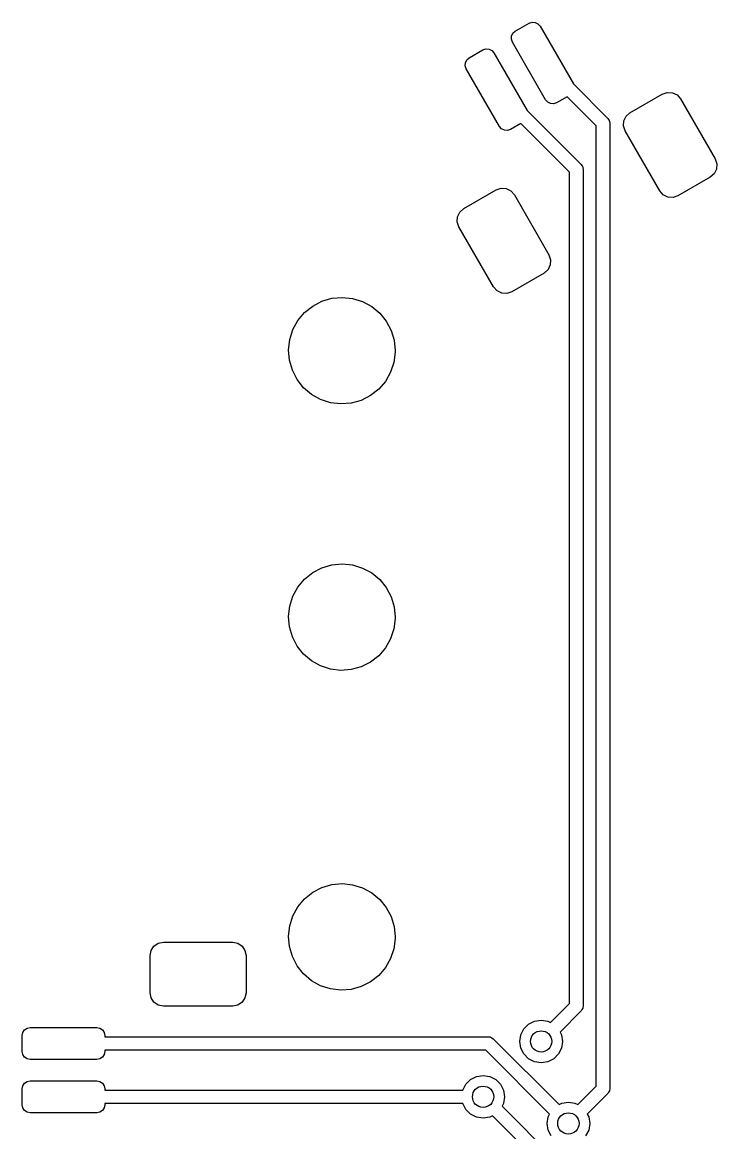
# Model space of a CAD drawing. Extents: x 4.53 to 6.58, y -4.04 to -1.97.
# Drawn here: x 4.528 to 5.041, y -3.078 to -2.257 of the extents above; entities that cross this region are included whole.
import ezdxf

# ---------------------------------------------------------------- set-up
doc = ezdxf.new("R2010")
doc.units = 0
doc.header["$MEASUREMENT"] = 0
doc.layers.add('BLACK', color=7, linetype='CONTINUOUS')

msp = doc.modelspace()

# ---------------------------------------------------------------- linework, layer by layer
at = {"layer": 'BLACK', "linetype": 'CONTINUOUS'}
for p, q in [((4.89012, -2.26555), (4.89185, -2.26403)), ((4.89185, -2.26403), (4.90208, -2.25812)), ((4.90208, -2.25812), (4.90427, -2.25738)), ((4.90427, -2.25738), (4.90656, -2.25753)), ((4.90656, -2.25753), (4.90863, -2.25855)), ((4.90863, -2.25855), (4.91015, -2.26029)), ((4.91015, -2.26029), (4.93476, -2.3029)), ((4.88895, -2.26991), (4.8891, -2.26762)), ((4.88969, -2.2721), (4.88895, -2.26991)), ((4.8891, -2.26762), (4.89012, -2.26555)), ((4.9143, -2.31472), (4.88969, -2.2721)), ((4.85776, -2.28371), (4.86799, -2.27781)), ((4.86799, -2.27781), (4.87017, -2.27707)), ((4.87017, -2.27707), (4.87247, -2.27722)), ((4.87247, -2.27722), (4.87454, -2.27824)), ((4.87454, -2.27824), (4.87605, -2.27997)), ((4.87605, -2.27997), (4.90066, -2.32259)), ((4.85486, -2.2896), (4.85501, -2.2873)), ((4.85501, -2.2873), (4.85603, -2.28523)), ((4.85603, -2.28523), (4.85776, -2.28371)), ((4.8556, -2.29178), (4.85486, -2.2896)), ((4.8802, -2.3344), (4.8556, -2.29178)), ((4.93476, -2.3029), (4.93479, -2.30299)), ((4.93479, -2.30299), (4.96023, -2.32843)), ((4.93008, -2.31243), (4.92237, -2.31688)), ((4.95169, -2.33404), (4.93008, -2.31243)), ((4.9766, -2.32421), (5.00047, -2.31043)), ((5.00047, -2.31043), (5.00411, -2.30919)), ((5.00411, -2.30919), (5.00794, -2.30944)), ((5.00794, -2.30944), (5.01138, -2.31114)), ((5.01138, -2.31114), (5.01392, -2.31403)), ((4.91582, -2.31645), (4.9143, -2.31472)), ((4.91789, -2.31747), (4.91582, -2.31645)), ((4.92018, -2.31762), (4.91789, -2.31747)), ((4.92237, -2.31688), (4.92018, -2.31762)), ((5.01392, -2.31403), (5.03951, -2.35835)), ((4.90066, -2.32259), (4.90069, -2.32268)), ((4.90069, -2.32268), (4.94054, -2.36253)), ((4.96023, -2.32843), (4.96076, -2.32915)), ((4.96076, -2.32915), (4.9609, -2.32927)), ((4.9609, -2.32927), (4.96093, -2.32938)), ((4.96093, -2.32938), (4.96109, -2.32958)), ((4.96109, -2.32958), (4.96135, -2.33079)), ((4.97202, -2.33018), (4.97372, -2.32674)), ((4.97372, -2.32674), (4.9766, -2.32421)), ((4.88172, -2.33613), (4.8802, -2.3344)), ((4.88379, -2.33715), (4.88172, -2.33613)), ((4.88609, -2.3373), (4.88379, -2.33715)), ((4.88827, -2.33656), (4.88609, -2.3373)), ((4.89598, -2.33211), (4.88827, -2.33656)), ((4.93201, -2.36814), (4.89598, -2.33211)), ((4.95169, -3.0432), (4.95169, -2.33404)), ((4.96135, -2.33079), (4.96169, -2.33197)), ((4.96169, -2.33197), (4.96169, -3.04528)), ((4.97177, -2.33401), (4.97202, -2.33018)), ((4.973, -2.33765), (4.97177, -2.33401)), ((4.99859, -2.38197), (4.973, -2.33765)), ((4.94054, -2.36253), (4.94108, -2.36324)), ((5.03951, -2.35835), (5.04074, -2.36199)), ((5.04074, -2.36199), (5.04049, -2.36582)), ((4.93201, -2.98218), (4.93201, -2.36814)), ((4.94108, -2.36324), (4.94122, -2.36336)), ((4.94122, -2.36336), (4.94125, -2.36347)), ((4.94125, -2.36347), (4.9414, -2.36368)), ((4.9414, -2.36368), (4.94166, -2.36488)), ((4.94166, -2.36488), (4.94201, -2.36606)), ((4.94201, -2.36606), (4.94201, -2.98425)), ((5.03879, -2.36927), (5.0359, -2.3718)), ((5.04049, -2.36582), (5.03879, -2.36927)), ((5.0359, -2.3718), (5.01204, -2.38558)), ((4.85386, -2.39507), (4.87773, -2.38129)), ((4.87773, -2.38129), (4.88136, -2.38006)), ((4.88136, -2.38006), (4.8852, -2.38031)), ((4.8852, -2.38031), (4.88864, -2.38201)), ((4.88864, -2.38201), (4.89117, -2.38489)), ((4.89117, -2.38489), (4.91676, -2.42922)), ((5.00112, -2.38486), (4.99859, -2.38197)), ((5.00457, -2.38656), (5.00112, -2.38486)), ((5.0084, -2.38681), (5.00457, -2.38656)), ((5.01204, -2.38558), (5.0084, -2.38681)), ((4.85097, -2.3976), (4.85386, -2.39507)), ((4.84902, -2.40488), (4.84927, -2.40105)), ((4.84927, -2.40105), (4.85097, -2.3976)), ((4.85026, -2.40852), (4.84902, -2.40488)), ((4.87585, -2.45284), (4.85026, -2.40852)), ((4.91676, -2.42922), (4.918, -2.43285)), ((4.918, -2.43285), (4.91775, -2.43669)), ((4.91316, -2.44266), (4.88929, -2.45644)), ((4.91605, -2.44013), (4.91316, -2.44266)), ((4.91775, -2.43669), (4.91605, -2.44013)), ((4.87838, -2.45573), (4.87585, -2.45284)), ((4.7564, -2.46133), (4.76405, -2.46063)), ((4.76405, -2.46063), (4.7717, -2.46143)), ((4.88182, -2.45743), (4.87838, -2.45573)), ((4.88566, -2.45768), (4.88182, -2.45743)), ((4.88929, -2.45644), (4.88566, -2.45768)), ((4.73623, -2.47187), (4.74222, -2.46706)), ((4.74222, -2.46706), (4.74903, -2.4635)), ((4.74903, -2.4635), (4.7564, -2.46133)), ((4.7717, -2.46143), (4.77904, -2.46371)), ((4.77904, -2.46371), (4.7858, -2.46736)), ((4.7858, -2.46736), (4.79172, -2.47226)), ((4.73129, -2.47776), (4.73623, -2.47187)), ((4.79172, -2.47226), (4.79657, -2.47821)), ((4.72527, -2.49181), (4.72759, -2.48449)), ((4.72759, -2.48449), (4.73129, -2.47776)), ((4.79657, -2.47821), (4.80018, -2.485)), ((4.80018, -2.485), (4.8024, -2.49235)), ((4.72441, -2.49945), (4.72527, -2.49181)), ((4.8024, -2.49235), (4.80315, -2.5)), ((4.72506, -2.50711), (4.72441, -2.49945)), ((4.80313, -2.5011), (4.80217, -2.50872)), ((4.80315, -2.5), (4.80313, -2.5011)), ((4.72717, -2.51449), (4.72506, -2.50711)), ((4.80217, -2.50872), (4.79975, -2.51601)), ((4.73069, -2.52133), (4.72717, -2.51449)), ((4.79975, -2.51601), (4.79595, -2.52269)), ((4.73546, -2.52735), (4.73069, -2.52133)), ((4.79595, -2.52269), (4.79093, -2.52851)), ((4.74131, -2.53233), (4.73546, -2.52735)), ((4.74802, -2.53608), (4.74131, -2.53233)), ((4.78488, -2.53324), (4.77802, -2.53671)), ((4.79093, -2.52851), (4.78488, -2.53324)), ((4.75533, -2.53845), (4.74802, -2.53608)), ((4.76296, -2.53936), (4.75533, -2.53845)), ((4.77062, -2.53877), (4.76296, -2.53936)), ((4.77802, -2.53671), (4.77062, -2.53877)), ((4.7564, -2.65818), (4.76405, -2.65748)), ((4.76405, -2.65748), (4.7717, -2.65828)), ((4.73623, -2.66872), (4.74222, -2.66391)), ((4.74222, -2.66391), (4.74903, -2.66035)), ((4.74903, -2.66035), (4.7564, -2.65818)), ((4.7717, -2.65828), (4.77904, -2.66056)), ((4.77904, -2.66056), (4.7858, -2.66421)), ((4.7858, -2.66421), (4.79172, -2.66911)), ((4.73129, -2.67461), (4.73623, -2.66872)), ((4.79172, -2.66911), (4.79657, -2.67506)), ((4.72527, -2.68866), (4.72759, -2.68134)), ((4.72759, -2.68134), (4.73129, -2.67461)), ((4.79657, -2.67506), (4.80018, -2.68185)), ((4.80018, -2.68185), (4.8024, -2.6892)), ((4.72441, -2.6963), (4.72527, -2.68866)), ((4.8024, -2.6892), (4.80315, -2.69685)), ((4.72506, -2.70396), (4.72441, -2.6963)), ((4.80313, -2.69795), (4.80217, -2.70557)), ((4.80315, -2.69685), (4.80313, -2.69795)), ((4.72717, -2.71134), (4.72506, -2.70396)), ((4.80217, -2.70557), (4.79975, -2.71286)), ((4.73069, -2.71818), (4.72717, -2.71134)), ((4.79975, -2.71286), (4.79595, -2.71954)), ((4.73546, -2.7242), (4.73069, -2.71818)), ((4.79595, -2.71954), (4.79093, -2.72536)), ((4.74131, -2.72918), (4.73546, -2.7242)), ((4.74802, -2.73293), (4.74131, -2.72918)), ((4.78488, -2.73009), (4.77802, -2.73356)), ((4.79093, -2.72536), (4.78488, -2.73009)), ((4.75533, -2.7353), (4.74802, -2.73293)), ((4.76296, -2.73621), (4.75533, -2.7353)), ((4.77062, -2.73562), (4.76296, -2.73621)), ((4.77802, -2.73356), (4.77062, -2.73562)), ((4.74903, -2.89657), (4.7564, -2.8944)), ((4.7564, -2.8944), (4.76405, -2.8937)), ((4.76405, -2.8937), (4.7717, -2.8945)), ((4.7717, -2.8945), (4.77904, -2.89678)), ((4.73623, -2.90494), (4.74222, -2.90013)), ((4.74222, -2.90013), (4.74903, -2.89657)), ((4.77904, -2.89678), (4.7858, -2.90043)), ((4.7858, -2.90043), (4.79172, -2.90533)), ((4.72759, -2.91756), (4.73129, -2.91083)), ((4.73129, -2.91083), (4.73623, -2.90494)), ((4.79172, -2.90533), (4.79657, -2.91128)), ((4.79657, -2.91128), (4.80018, -2.91807)), ((4.72527, -2.92489), (4.72759, -2.91756)), ((4.80018, -2.91807), (4.8024, -2.92542)), ((4.72441, -2.93252), (4.72527, -2.92489)), ((4.8024, -2.92542), (4.80315, -2.93307)), ((4.72506, -2.94018), (4.72441, -2.93252)), ((4.80313, -2.93417), (4.80217, -2.94179)), ((4.80315, -2.93307), (4.80313, -2.93417)), ((4.62205, -2.94685), (4.6228, -2.94308)), ((4.6228, -2.94308), (4.62493, -2.93989)), ((4.62493, -2.93989), (4.62812, -2.93776)), ((4.62812, -2.93776), (4.63189, -2.93701)), ((4.63189, -2.93701), (4.68307, -2.93701)), ((4.68307, -2.93701), (4.68684, -2.93776)), ((4.68684, -2.93776), (4.69003, -2.93989)), ((4.69003, -2.93989), (4.69216, -2.94308)), ((4.69216, -2.94308), (4.69291, -2.94685)), ((4.72717, -2.94756), (4.72506, -2.94018)), ((4.80217, -2.94179), (4.79975, -2.94908)), ((4.62205, -2.97441), (4.62205, -2.94685)), ((4.69291, -2.94685), (4.69291, -2.97441)), ((4.73069, -2.9544), (4.72717, -2.94756)), ((4.79975, -2.94908), (4.79595, -2.95577)), ((4.73546, -2.96042), (4.73069, -2.9544)), ((4.74131, -2.9654), (4.73546, -2.96042)), ((4.79595, -2.95577), (4.79093, -2.96158)), ((4.74802, -2.96915), (4.74131, -2.9654)), ((4.75533, -2.97152), (4.74802, -2.96915)), ((4.78488, -2.96631), (4.77802, -2.96978)), ((4.79093, -2.96158), (4.78488, -2.96631)), ((4.6228, -2.97818), (4.62205, -2.97441)), ((4.69291, -2.97441), (4.69216, -2.97818)), ((4.76296, -2.97243), (4.75533, -2.97152)), ((4.77062, -2.97184), (4.76296, -2.97243)), ((4.77802, -2.96978), (4.77062, -2.97184)), ((4.62493, -2.98137), (4.6228, -2.97818)), ((4.62812, -2.9835), (4.62493, -2.98137)), ((4.63189, -2.98425), (4.62812, -2.9835)), ((4.68307, -2.98425), (4.63189, -2.98425)), ((4.68684, -2.9835), (4.68307, -2.98425)), ((4.69003, -2.98137), (4.68684, -2.9835)), ((4.69216, -2.97818), (4.69003, -2.98137)), ((4.91785, -2.99634), (4.93201, -2.98218)), ((4.9418, -2.98567), (4.94113, -2.98671)), ((4.94184, -2.98542), (4.9418, -2.98567)), ((4.94189, -2.98532), (4.94184, -2.98542)), ((4.94201, -2.98425), (4.94188, -2.98513)), ((4.94188, -2.98513), (4.94189, -2.98532)), ((4.94054, -2.98779), (4.92492, -3.00341)), ((4.94113, -2.98671), (4.94054, -2.98779)), ((4.52801, -3.00365), (4.52929, -3.00173)), ((4.52929, -3.00173), (4.5312, -3.00045)), ((4.5312, -3.00045), (4.53346, -3)), ((4.53346, -3), (4.58268, -3)), ((4.58268, -3), (4.58494, -3.00045)), ((4.58494, -3.00045), (4.58685, -3.00173)), ((4.58685, -3.00173), (4.58813, -3.00365)), ((4.896, -3.00542), (4.89823, -3.00103)), ((4.89823, -3.00103), (4.90172, -2.99755)), ((4.90172, -2.99755), (4.90611, -2.99531)), ((4.90611, -2.99531), (4.91097, -2.99454)), ((4.91097, -2.99454), (4.91584, -2.99531)), ((4.91584, -2.99531), (4.91785, -2.99634)), ((4.52756, -3.00591), (4.52801, -3.00365)), ((4.52756, -3.01772), (4.52756, -3.00591)), ((4.58813, -3.00365), (4.58858, -3.00591)), ((4.58858, -3.00591), (4.58858, -3.00681)), ((4.58858, -3.00681), (4.87205, -3.00681)), ((4.87205, -3.00681), (4.87293, -3.00694)), ((4.87293, -3.00694), (4.87311, -3.00693)), ((4.87311, -3.00693), (4.87321, -3.00698)), ((4.87321, -3.00698), (4.87347, -3.00702)), ((4.87347, -3.00702), (4.8745, -3.00768)), ((4.8745, -3.00768), (4.87558, -3.00828)), ((4.87558, -3.00828), (4.92422, -3.05691)), ((4.89522, -3.01029), (4.896, -3.00542)), ((4.896, -3.01515), (4.89522, -3.01029)), ((4.92492, -3.00341), (4.92595, -3.00542)), ((4.92595, -3.00542), (4.92672, -3.01029)), ((4.92672, -3.01029), (4.92595, -3.01515)), ((4.52801, -3.01998), (4.52756, -3.01772)), ((4.58858, -3.01772), (4.58813, -3.01998)), ((4.86998, -3.01681), (4.58858, -3.01681)), ((4.58858, -3.01681), (4.58858, -3.01772)), ((4.91715, -3.06399), (4.86998, -3.01681)), ((4.89823, -3.01954), (4.896, -3.01515)), ((4.92595, -3.01515), (4.92371, -3.01954)), ((4.52929, -3.02189), (4.52801, -3.01998)), ((4.5312, -3.02317), (4.52929, -3.02189)), ((4.53346, -3.02362), (4.5312, -3.02317)), ((4.58268, -3.02362), (4.53346, -3.02362)), ((4.58494, -3.02317), (4.58268, -3.02362)), ((4.58685, -3.02189), (4.58494, -3.02317)), ((4.58813, -3.01998), (4.58685, -3.02189)), ((4.90172, -3.02303), (4.89823, -3.01954)), ((4.90611, -3.02526), (4.90172, -3.02303)), ((4.91097, -3.02603), (4.90611, -3.02526)), ((4.91584, -3.02526), (4.91097, -3.02603)), ((4.92023, -3.02303), (4.91584, -3.02526)), ((4.92371, -3.01954), (4.92023, -3.02303)), ((4.52756, -3.04528), (4.52801, -3.04302)), ((4.52801, -3.04302), (4.52929, -3.0411)), ((4.52929, -3.0411), (4.5312, -3.03982)), ((4.5312, -3.03982), (4.53346, -3.03937)), ((4.53346, -3.03937), (4.58268, -3.03937)), ((4.58268, -3.03937), (4.58494, -3.03982)), ((4.58494, -3.03982), (4.58685, -3.0411)), ((4.58685, -3.0411), (4.58813, -3.04302)), ((4.58813, -3.04302), (4.58858, -3.04528)), ((4.8532, -3.04618), (4.85537, -3.04192)), ((4.85537, -3.04192), (4.85885, -3.03844)), ((4.85885, -3.03844), (4.86324, -3.0362)), ((4.86324, -3.0362), (4.86811, -3.03543)), ((4.86811, -3.03543), (4.87298, -3.0362)), ((4.87298, -3.0362), (4.87737, -3.03844)), ((4.87737, -3.03844), (4.88085, -3.04192)), ((4.88085, -3.04192), (4.88309, -3.04631)), ((4.93798, -3.05691), (4.95169, -3.0432)), ((4.52756, -3.05709), (4.52756, -3.04528)), ((4.58858, -3.04528), (4.58858, -3.04618)), ((4.58858, -3.04618), (4.8532, -3.04618)), ((4.88309, -3.04631), (4.88386, -3.05118)), ((4.88386, -3.05118), (4.88309, -3.05605)), ((4.96023, -3.04881), (4.94505, -3.06399)), ((4.96082, -3.04773), (4.96023, -3.04881)), ((4.96149, -3.0467), (4.96082, -3.04773)), ((4.96152, -3.04644), (4.96149, -3.0467)), ((4.96158, -3.04634), (4.96152, -3.04644)), ((4.96169, -3.04528), (4.96157, -3.04616)), ((4.96157, -3.04616), (4.96158, -3.04634)), ((4.52801, -3.05935), (4.52756, -3.05709)), ((4.52929, -3.06126), (4.52801, -3.05935)), ((4.58813, -3.05935), (4.58685, -3.06126)), ((4.58858, -3.05709), (4.58813, -3.05935)), ((4.8532, -3.05618), (4.58858, -3.05618)), ((4.58858, -3.05618), (4.58858, -3.05709)), ((4.85537, -3.06044), (4.8532, -3.05618)), ((4.88309, -3.05605), (4.88206, -3.05806)), ((4.88206, -3.05806), (4.96417, -3.14017)), ((4.92422, -3.05691), (4.92624, -3.05589)), ((4.92624, -3.05589), (4.9311, -3.05512)), ((4.9311, -3.05512), (4.93597, -3.05589)), ((4.93597, -3.05589), (4.93798, -3.05691)), ((4.5312, -3.06254), (4.52929, -3.06126)), ((4.53346, -3.06299), (4.5312, -3.06254)), ((4.58268, -3.06299), (4.53346, -3.06299)), ((4.58494, -3.06254), (4.58268, -3.06299)), ((4.58685, -3.06126), (4.58494, -3.06254)), ((4.85885, -3.06392), (4.85537, -3.06044)), ((4.86324, -3.06616), (4.85885, -3.06392)), ((4.86811, -3.06693), (4.86324, -3.06616)), ((4.87298, -3.06616), (4.86811, -3.06693)), ((4.87499, -3.06513), (4.87298, -3.06616)), ((4.95563, -3.14577), (4.87499, -3.06513)), ((4.91535, -3.07087), (4.91613, -3.066)), ((4.91613, -3.066), (4.91715, -3.06399)), ((4.94505, -3.06399), (4.94608, -3.066)), ((4.94608, -3.066), (4.94685, -3.07087)), ((4.91613, -3.07573), (4.91535, -3.07087)), ((4.91836, -3.08012), (4.91613, -3.07573)), ((4.94608, -3.07573), (4.94384, -3.08012)), ((4.94685, -3.07087), (4.94608, -3.07573))]:
    msp.add_line(p, q, dxfattribs=at)
at = {"layer": 'BLACK'}
for centre in [(4.91097, -3.01029), (4.86811, -3.05118), (4.9311, -3.07087)]:
    msp.add_circle(centre, 0.00787, dxfattribs=at)

doc.saveas('drawing.dxf')
